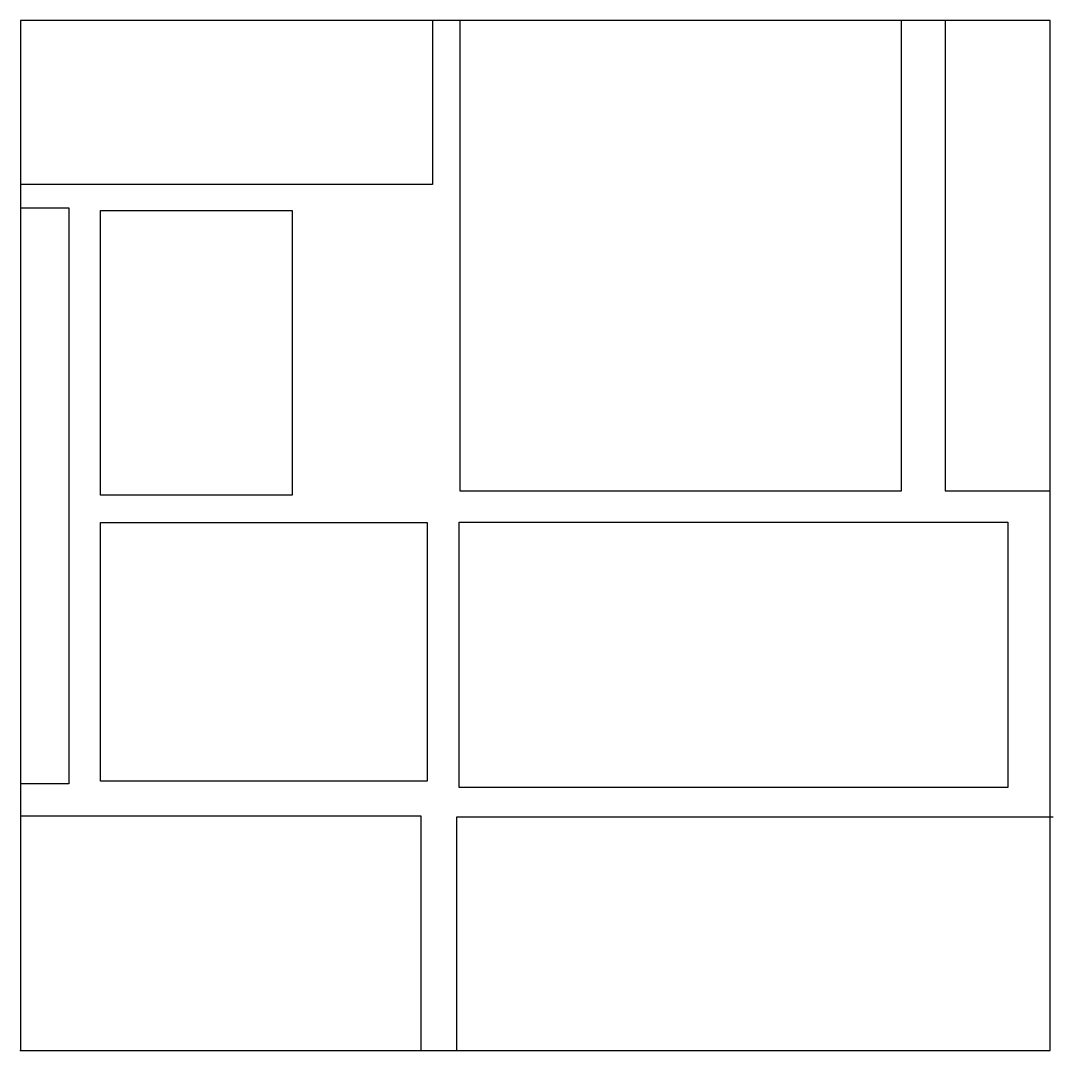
# Model space of a CAD drawing. Header units: millimetres. Extents: x 0 to 150, y 0 to 150.
import ezdxf

# ---------------------------------------------------------------- set-up
doc = ezdxf.new("R2010")
doc.units = ezdxf.units.MM
doc.layers.get('0').update_dxf_attribs({"linetype": 'CONTINUOUS'})

msp = doc.modelspace()

# ---------------------------------------------------------------- linework, layer by layer
for p, q in [((60, 150), (60, 126.14)), ((63.98, 150), (63.98, 81.5)), ((128.35, 81.5), (128.35, 150)), ((134.7, 149.91), (134.7, 81.5)), ((60, 126.14), (0, 126.14)), ((0, 122.75), (7, 122.75)), ((7, 122.75), (7, 38.81)), ((63.98, 81.5), (128.35, 81.5)), ((134.7, 81.5), (150, 81.5)), ((7, 38.81), (0, 38.81)), ((0, 34.17), (58.29, 34.17)), ((58.29, 34.17), (58.29, 0)), ((63.57, 0), (63.57, 34)), ((63.57, 34), (150.45, 34))]:
    msp.add_line(p, q)
for points in [[(150, 150), (0, 150), (0, 0), (150, 0)], [(11.63, 122.34), (39.55, 122.34), (39.55, 80.89), (11.63, 80.89)], [(11.63, 76.87), (59.22, 76.87), (59.22, 39.23), (11.63, 39.23)], [(63.89, 76.94), (143.84, 76.94), (143.84, 38.27), (63.89, 38.27)]]:
    msp.add_lwpolyline(points, close=True)
msp.add_point((0, 0))

doc.saveas('drawing.dxf')
